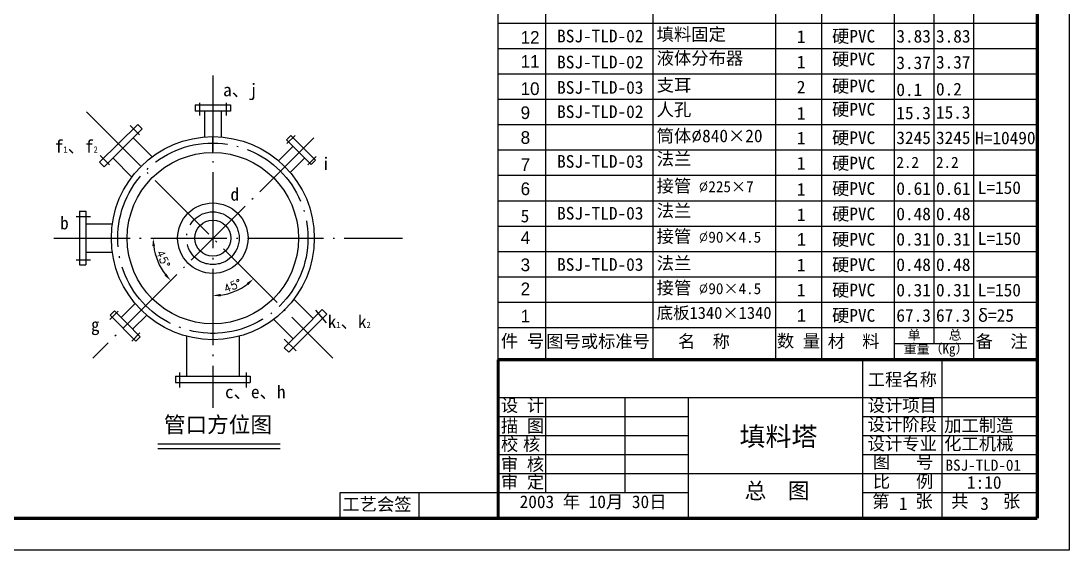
# Model space of a CAD drawing. Extents: x -699 to 795, y -2090 to -821.
# Drawn here: x 464.8 to 795.3, y -2090.2 to -1923.4 of the extents above; entities that cross this region are included whole.
import ezdxf

# ---------------------------------------------------------------- set-up
doc = ezdxf.new("R2010")
doc.units = 0
doc.header["$MEASUREMENT"] = 0
doc.linetypes.add('ACAD_ISO04W100', pattern=[30.5, 24, -3, 0.5, -3])
doc.layers.get('DEFPOINTS').update_dxf_attribs({"linetype": 'CONTINUOUS'})
for name, color, linetype in [('中线', 1, 'ACAD_ISO04W100'), ('文字', 6, 'CONTINUOUS'), ('标注', 5, 'CONTINUOUS'), ('细线', 4, 'CONTINUOUS'), ('边框线', 7, 'CONTINUOUS')]:
    doc.layers.add(name, color=color, linetype=linetype)
doc.styles.get("Standard").update_dxf_attribs({"font": 'txt.shx'})
doc.styles.add('临时', font='SIMFANG.TTF', dxfattribs={"height": 4})
doc.styles.add('文字', font='SIMFANG.TTF', dxfattribs={"height": 5})
doc.dimstyles.get("Standard").update_dxf_attribs({"dimtxt": 2.5, "dimasz": 2.5, "dimexe": 1.25, "dimexo": 0.625, "dimtad": 1, "dimdec": 4, "dimdsep": 46, "dimlunit": 6, "dimtxsty": 'Standard', "dimcen": 2.5, "dimadec": 0, "dimazin": 0, "dimtfac": 1, "dimtdec": 4, "dimtmove": 0, "dimatfit": 3, "dimfxl": 1, "dimtolj": 1, "dimtzin": 0, "dimarcsym": 0})

# ---------------------------------------------------------------- blocks, each defined once
blk = doc.blocks.new('*D44')
at = {"layer": 'DEFPOINTS', "color": 0}
for p in [(525.3, -1940.57), (525.3, -1991.88), (529.99, -2009.38), (563.12, -2029.7), (525.3, -2045.37)]:
    blk.add_point(p, dxfattribs=at)
at = {"layer": '标注', "color": 0, "lineweight": -2}
blk.add_arc((525.3, -1991.88), 18.12, 277.9125, 307.0922, dxfattribs=at)
at = {"layer": '标注', "color": 0}
for points in [[(535.95, -2006.02), (536.5, -2006.65), (538.11, -2004.69)], [(527.82, -2010.24), (527.77, -2009.41), (525.3, -2010)]]:
    blk.add_solid(points, dxfattribs=at)
at = {"layer": '标注', "color": 0, "insert": (531.52, -2006.89), "char_height": 2.5, "attachment_point": 5, "rotation": 22.5023}
blk.add_mtext('\\A1;45°', dxfattribs=at)
blk = doc.blocks.new('*D45')
at = {"layer": 'DEFPOINTS', "color": 0}
for p in [(557.12, -1960.28), (475.21, -1991.88), (585.15, -1991.88), (507.12, -1996.77), (487.48, -2029.7)]:
    blk.add_point(p, dxfattribs=at)
at = {"layer": '标注', "color": 0, "lineweight": -2}
blk.add_arc((525.42, -1991.88), 18.94, 187.5668, 217.3419, dxfattribs=at)
at = {"layer": '标注', "color": 0}
for points in [[(506.23, -1994.4), (507.06, -1994.34), (506.48, -1991.88)], [(510.68, -2003.09), (510.05, -2003.64), (512.01, -2005.25)]]:
    blk.add_solid(points, dxfattribs=at)
at = {"layer": '标注', "color": 0, "insert": (509.65, -1998.4), "char_height": 2.5, "attachment_point": 5, "rotation": 292.4543}
blk.add_mtext('\\A1;45°', dxfattribs=at)

msp = doc.modelspace()

# ---------------------------------------------------------------- linework, layer by layer
at = {"layer": '中线'}
for p, q in [((525.30024, -1940.57275), (525.30024, -2045.36679)), ((521.05191, -1949.18604), (521.05191, -1953.18923)), ((529.54857, -1949.18604), (529.54857, -1953.18923)), ((485.49813, -1952.08545), (563.1221, -2029.69688)), ((499.23079, -1956.35243), (502.13065, -1959.27083)), ((548.6631, -1962.08183), (551.22959, -1959.49134)), ((557.11634, -1960.28416), (487.47585, -2029.70299)), ((489.76733, -1965.81742), (492.6862, -1968.7168)), ((555.29173, -1968.73162), (557.89039, -1966.17341)), ((482.22147, -1985.05915), (486.72916, -1985.05915)), ((475.21144, -1991.87681), (585.1508, -1991.87681)), ((482.22147, -1998.69446), (486.72916, -1998.69446)), ((495.47727, -2014.92277), (492.87014, -2017.47235)), ((557.62369, -2014.55087), (561.08052, -2018.5137)), ((502.2815, -2021.74873), (499.72363, -2024.34772)), ((547.82712, -2023.7021), (551.54556, -2027.42054)), ((514.75862, -2034.25802), (514.75862, -2038.92807)), ((535.84186, -2034.25802), (535.84186, -2038.92807))]:
    msp.add_line(p, q, dxfattribs=at)
for centre, radius in [((525.29592, -1991.87681), 30), ((525.30024, -1991.87681), 8.30038)]:
    msp.add_circle(centre, radius, dxfattribs=at)
at = {"layer": '文字'}
for p, q in [((630.29931, -2030.16404), (630.29931, -1668.16404)), ((664.10451, -2030.16404), (664.10451, -1668.16404)), ((702.83611, -2030.16404), (702.83611, -1668.16404)), ((717.32875, -2030.16404), (717.32875, -1668.16404)), ((740.29931, -2030.16404), (740.29931, -1668.16404)), ((752.79931, -2025.16404), (752.79931, -1668.16404)), ((765.29931, -2030.16404), (765.29931, -1668.16404)), ((785.29931, -1924.16404), (615.29931, -1924.16404)), ((785.29931, -1932.16404), (615.29931, -1932.16404)), ((785.29931, -1940.16404), (615.29931, -1940.16404)), ((785.29931, -1948.16404), (615.29931, -1948.16404)), ((785.29931, -1956.16404), (615.29931, -1956.16404)), ((785.29931, -1964.16404), (615.29931, -1964.16404)), ((785.29931, -1972.16404), (615.29931, -1972.16404)), ((785.29931, -1980.16404), (615.29931, -1980.16404)), ((785.29931, -1988.16404), (615.29931, -1988.16404)), ((785.29931, -1996.16404), (615.29931, -1996.16404)), ((785.29931, -2004.16404), (615.29931, -2004.16404)), ((785.29931, -2012.16404), (615.29931, -2012.16404)), ((785.29931, -2020.16404), (615.29931, -2020.16404)), ((765.29931, -2025.16404), (740.29931, -2025.16404)), ((730.29931, -2080.16404), (730.29931, -2030.16404)), ((755.29931, -2080.16404), (755.29931, -2030.16404)), ((785.29931, -2042.16404), (615.29931, -2042.16404)), ((630.29931, -2072.16404), (630.29931, -2042.16404)), ((655.29931, -2072.16404), (655.29931, -2042.16404)), ((675.29931, -2080.16404), (675.29931, -2042.16404)), ((675.29931, -2048.16404), (615.29931, -2048.16404)), ((785.29931, -2048.16404), (730.29931, -2048.16404)), ((675.29931, -2054.16404), (615.29931, -2054.16404)), ((785.29931, -2054.16404), (730.29931, -2054.16404)), ((507.96828, -2056.74071), (546.53403, -2056.74071)), ((507.96828, -2058.14071), (546.53403, -2058.14071)), ((675.29931, -2060.16404), (615.29931, -2060.16404)), ((785.29931, -2060.16404), (730.29931, -2060.16404)), ((785.29931, -2066.16404), (615.29931, -2066.16404)), ((590.29931, -2072.16404), (590.29931, -2080.16404)), ((785.29931, -2072.16404), (730.29931, -2072.16404))]:
    msp.add_line(p, q, dxfattribs=at)
at = {"layer": '细线'}
for p, q in [((795.29931, -1249.16404), (795.29931, -2090.16404)), ((795.29931, -2090.16404), (201.29931, -2090.16404))]:
    msp.add_line(p, q, dxfattribs=at)
at = {"layer": '边框线'}
for p, q in [((615.29931, -2030.16404), (615.29931, -1668.16404)), ((519.77652, -1949.87681), (519.77652, -1951.87681)), ((519.77652, -1949.87681), (530.82396, -1949.87681)), ((530.82396, -1949.87681), (530.82396, -1951.87681)), ((525.30024, -1951.87681), (519.77652, -1951.87681)), ((522.70024, -1951.87681), (522.70024, -1959.98261)), ((530.82396, -1951.87681), (525.30024, -1951.87681)), ((527.90024, -1951.87681), (527.90024, -1959.98261)), ((489.57742, -1967.95966), (501.61107, -1956.0025)), ((501.61107, -1956.0025), (503.02077, -1957.42121)), ((497.05227, -1963.35178), (503.02077, -1957.42121)), ((525.30024, -1964.87681), (525.30024, -1959.87681)), ((549.89341, -1959.46394), (548.4792, -1960.87815)), ((549.89341, -1959.46394), (557.70514, -1967.27566)), ((500.19606, -1960.22797), (506.28312, -1966.35397)), ((550.54658, -1962.94553), (546.01005, -1967.48206)), ((552.38506, -1964.78401), (548.4792, -1960.87815)), ((490.98712, -1969.37838), (497.05227, -1963.35178)), ((556.29092, -1968.68987), (552.38506, -1964.78401)), ((489.57742, -1967.95966), (490.98712, -1969.37838)), ((493.81184, -1966.57162), (499.89899, -1972.69771)), ((554.22354, -1966.62249), (549.68766, -1971.15837)), ((557.70514, -1967.27566), (556.29092, -1968.68987)), ((483.30024, -1983.32661), (483.30024, -2000.29077)), ((483.30024, -1983.32661), (485.30024, -1983.32661)), ((485.30024, -1983.32661), (485.30024, -1991.87681)), ((485.30024, -1987.30869), (493.62798, -1987.30869)), ((485.30024, -1991.87681), (485.30024, -2000.29077)), ((493.29592, -1991.87681), (498.30024, -1991.87681)), ((552.30024, -1991.87681), (557.30024, -1991.87681)), ((552.30024, -1991.87681), (557.29592, -1991.87681)), ((485.30024, -1996.30869), (493.60863, -1996.30869)), ((483.30024, -2000.29077), (485.30024, -2000.29077)), ((496.35554, -2016.8431), (500.91663, -2012.33128)), ((556.99106, -2017.20433), (550.8845, -2011.09777)), ((492.87754, -2016.17104), (494.29941, -2014.76452)), ((498.184, -2018.69154), (494.29941, -2014.76452)), ((500.01247, -2020.53997), (504.57291, -2016.02879)), ((549.22556, -2027.79826), (561.22103, -2015.80279)), ((553.85725, -2020.33815), (559.80682, -2014.38858)), ((561.22103, -2015.80279), (559.80682, -2014.38858)), ((492.87754, -2016.17104), (500.99372, -2024.37585)), ((502.4048, -2022.95842), (498.184, -2018.69154)), ((550.6271, -2023.5683), (544.52045, -2017.46164)), ((547.81135, -2026.38405), (553.85725, -2020.33815)), ((500.99372, -2024.37585), (502.4048, -2022.95842)), ((517.00024, -2022.78166), (517.00024, -2035.41329)), ((533.60024, -2022.78166), (533.60024, -2035.41329)), ((549.22556, -2027.79826), (547.81135, -2026.38405)), ((513.56595, -2035.41329), (525.30024, -2035.41329)), ((513.56595, -2035.41329), (513.56595, -2037.41329)), ((525.30024, -2035.41329), (537.03454, -2035.41329)), ((537.03454, -2035.41329), (537.03454, -2037.41329)), ((513.56595, -2037.41329), (537.03454, -2037.41329)), ((675.29931, -2072.16404), (565.29931, -2072.16404)), ((565.29931, -2072.16404), (565.29931, -2080.16404))]:
    msp.add_line(p, q, dxfattribs=at)
at = {"layer": '边框线', "const_width": 1}
for points in [[(785.29931, -1259.16404), (785.29931, -2080.16404)], [(785.29931, -2030.16404), (615.29931, -2030.16404)], [(615.29931, -2030.16404), (615.29931, -2080.16404)], [(226.29931, -2080.16404), (785.29931, -2080.16404)]]:
    msp.add_lwpolyline(points, dxfattribs=at)
at = {"layer": '边框线'}
for radius in [32, 27, 11.1, 5.7]:
    msp.add_circle((525.30024, -1991.87681), radius, dxfattribs=at)

# ---------------------------------------------------------------- texts
at = {"layer": '文字', "attachment_point": 1}
for s, insert, char_height, width, style in [('\\fￋￎￌ￥|b0|i0|c134|p2;12', (622.3714, -1926.59954), 4, 15, '文字'), ('BSJ-TLD-02', (633.87547, -1926.15969), 4, 85, '临时'), ('填料固定', (665.26119, -1925.6282), 4, 42.4102, '文字'), ('1', (709.45753, -1926.33772), 4, 15.543, '文字'), ('硬PVC', (720.55969, -1926.21869), 4, 27.3113, '文字'), ('3.83', (740.84384, -1926.21869), 4, 27.3113, '文字'), ('3.83', (753.34384, -1926.21869), 4, 27.3113, '文字'), ('液体分布器', (665.26119, -1933.12444), 4, 42.4102, '文字'), ('硬PVC', (720.55969, -1933.41951), 4, 27.3113, '文字'), ('\\fￋￎￌ￥|b0|i0|c134|p2;11', (622.3714, -1934.17163), 4, 15, '文字'), ('BSJ-TLD-02', (633.87547, -1934.3651), 4, 85, '临时'), ('1', (709.45753, -1934.33772), 4, 15.543, '文字'), ('3.37', (740.84384, -1934.57836), 4, 27.3113, '临时'), ('3.37', (753.34384, -1934.39556), 4, 27.3113, '文字'), ('\\fￋￎￌ￥|b0|i0|c134|p2;10', (622.3714, -1942.7533), 4, 15, '文字'), ('BSJ-TLD-03', (633.87547, -1942.36382), 4, 85, '临时'), ('支耳', (665.26119, -1941.63313), 4, 42.4102, '文字'), ('2', (709.45753, -1942.23059), 4, 15.543, '文字'), ('硬PVC', (720.55969, -1941.9282), 4, 27.3113, '文字'), ('0.1', (740.84384, -1943.08705), 4, 27.3113, '临时'), ('0.2', (753.34384, -1942.90424), 4, 27.3113, '文字'), ('BSJ-TLD-02', (633.87547, -1949.99855), 4, 85, '临时'), ('人孔', (665.26119, -1949.3256), 4, 42.4102, '文字'), ('硬PVC', (720.55969, -1949.24264), 4, 27.3113, '文字'), ('\\fￋￎￌ￥|b0|i0|c134|p2;9', (622.3714, -1950.32539), 4, 15, '文字'), ('1', (709.45753, -1950.50009), 4, 15.543, '文字'), ('15.3', (740.84384, -1950.40149), 4, 27.3113, '临时'), ('15.3', (753.34384, -1950.21869), 4, 27.3113, '文字'), ('\\fￋￎￌ￥|b0|i0|c134|p2;8', (622.3714, -1958.14987), 4, 15, '文字'), ('筒体{\\Ftxt.shx|c0;%%c}840×20', (665.26119, -1957.6282), 4, 42.4102, '文字'), ('1', (709.45753, -1958.33772), 4, 15.543, '文字'), ('硬PVC', (720.55969, -1958.21869), 4, 27.3113, '文字'), ('3245', (740.84384, -1958.21869), 4, 27.3113, '临时'), ('3245', (753.34384, -1958.21869), 4, 27.3113, '文字'), ('H=10490', (765.69057, -1958.27434), 4, 27.3113, '临时'), ('BSJ-TLD-03', (633.87547, -1965.67894), 4, 85, '临时'), ('法兰', (665.26119, -1964.88079), 4, 42.4102, '文字'), ('1', (709.45753, -1966.23059), 4, 15.543, '文字'), ('硬PVC', (720.55969, -1966.21869), 4, 27.3113, '文字'), ('2.2', (740.84384, -1966.21869), 3.5, 27.3113, '文字'), ('2.2', (753.34384, -1966.21869), 3.5, 27.3113, '文字'), ('\\fￋￎￌ￥|b0|i0|c134|p2;7', (622.3714, -1966.73156), 4, 15, '文字'), ('接管{\\H0.875x; \\Ftxt.shx|c1;%%c\\fSimSun|b0|i0|c134|p2;225×7}', (665.26119, -1973.39758), 4, 42.4102, '文字'), ('\\fￋￎￌ￥|b0|i0|c134|p2;6', (622.3714, -1974.30365), 4, 15, '文字'), ('1', (709.45753, -1974.50009), 4, 15.543, '文字'), ('硬PVC', (720.55969, -1974.21869), 4, 27.3113, '文字'), ('0.61', (740.84384, -1974.21869), 4, 27.3113, '文字'), ('0.61', (753.34384, -1974.21869), 4, 27.3113, '文字'), ('L=150', (766.52257, -1973.94573), 4, 27.3113, '文字'), ('{\\fSimSun|b0|i0|c134|p2;5}', (622.3714, -1982.88533), 4, 15, '文字'), ('BSJ-TLD-03', (633.87547, -1982.01057), 4, 85, '临时'), ('法兰', (665.26119, -1981.21243), 4, 42.4102, '文字'), ('1', (709.45753, -1982.48819), 4, 15.543, '文字'), ('硬PVC', (720.55969, -1982.21869), 4, 27.3113, '文字'), ('0.48', (740.84384, -1982.21869), 4, 27.3113, '文字'), ('0.48', (753.34384, -1982.21869), 4, 27.3113, '文字'), ('接管{\\H0.875x; \\Ftxt.shx|c1;%%c\\fFangSong_GB2312|b0|i0|c134|p49;90×4.5}', (665.26119, -1989.28946), 4, 42.4102, '文字'), ('\\fￋￎￌ￥|b0|i0|c134|p2;4', (622.3714, -1989.70021), 4, 15, '文字'), ('\\fￋￎￌ￥|b0|i0|c134|p2;1', (709.45753, -1990.2544), 4, 15.543, '文字'), ('硬PVC', (720.55969, -1990.21869), 4, 27.3113, '文字'), ('0.31', (740.84384, -1990.21869), 4, 27.3113, '文字'), ('0.31', (753.34384, -1990.21869), 4, 27.3113, '文字'), ('L=150', (766.52257, -1989.97492), 4, 27.3113, '文字'), ('\\fￋￎￌ￥|b0|i0|c134|p2;3', (622.3714, -1998.28189), 4, 15, '文字'), ('BSJ-TLD-03', (633.87547, -1998.16364), 4, 85, '临时'), ('法兰', (665.26119, -1997.79057), 4, 42.4102, '文字'), ('1', (709.45753, -1998.33772), 4, 15.543, '文字'), ('硬PVC', (720.55969, -1998.21869), 4, 27.3113, '文字'), ('0.48', (740.84384, -1998.21869), 4, 27.3113, '文字'), ('0.48', (753.34384, -1998.21869), 4, 27.3113, '文字'), ('\\fￋￎￌ￥|b0|i0|c134|p2;2', (622.3714, -2005.85398), 4, 15, '文字'), ('接管{\\H0.875x; \\Ftxt.shx|c1;%%c\\fFangSong_GB2312|b0|i0|c134|p49;90×4.5}', (665.26119, -2005.52107), 4, 42.4102, '文字'), ('硬PVC', (720.55969, -2006.21869), 4, 27.3113, '文字'), ('1', (709.45753, -2006.23059), 4, 15.543, '文字'), ('0.31', (740.84384, -2006.21869), 4, 27.3113, '文字'), ('0.31', (753.34384, -2006.21869), 4, 27.3113, '文字'), ('L=150', (766.52257, -2006.23059), 4, 27.3113, '文字'), ('\\fￋￎￌ￥|b0|i0|c134|p2;1', (622.3714, -2014.43567), 4, 15, '文字'), ('底板1340×1340', (665.26119, -2013.50917), 3.8, 42.4102, '文字'), ('\\fￋￎￌ￥|b0|i0|c134|p2;1', (709.45753, -2014.21869), 4, 15.543, '文字'), ('硬PVC', (720.55969, -2014.21869), 4, 27.3113, '文字'), ('67.3', (740.84384, -2014.21869), 4, 27.3113, '文字'), ('67.3', (753.34384, -2014.21869), 4, 27.3113, '文字'), ('δ=25', (766.52257, -2014.23059), 4, 27.3113, '文字'), ('件 号{\\fSimSun|b0|i0|c134|p2;}', (616.14979, -2022.26241), 4, 18.2593, '文字'), ('图号或标准号{\\fSimSun|b0|i0|c134|p2;}', (630.40507, -2022.38597), 4, 37.0373, '文字'), ('名  称{\\fSimSun|b0|i0|c134|p2;}', (672.00864, -2022.38597), 4, 23.3386, '文字'), ('数 量{\\fSimSun|b0|i0|c134|p2;}', (703.16214, -2022.26241), 4, 18.2593, '文字'), ('材  料{\\fSimSun|b0|i0|c134|p2;}', (719.19318, -2022.38597), 4, 23.3386, '文字'), ('单{\\fSimSun|b0|i0|c134|p2;}', (744.40148, -2020.85835), 3, 12.4303, '文字'), ('总{\\fSimSun|b0|i0|c134|p2;}', (757.33917, -2020.85835), 3, 12.4303, '文字'), ('备  注{\\fSimSun|b0|i0|c134|p2;}', (765.87036, -2022.38597), 4, 23.3386, '文字'), ('重量（Kg）{\\fSimSun|b0|i0|c134|p2;}', (743.13308, -2025.2305), 3, 34.7542, '文字'), ('工程名称', (731.8105, -2034.41744), 4, 26.5308, '文字'), ('设计项目', (731.8105, -2042.55612), 4, 26.5308, '文字'), ('管口方位图', (509.86933, -2048.13058), 5, 42.5577194, '文字'), ('填料塔', (691.39603, -2051.36134), 6, 49.7004, '文字'), ('BSJ-TLD-01', (756.34343, -2061.66326), 3.5, 85, '文字'), ('总  图', (693.01499, -2068.9793), 5, 49.7004, '文字'), ('1:10', (763.12182, -2066.86882), 4, 34.1946, '文字'), ('工艺会签', (566.14979, -2073.73004), 4, 30.5433737, '文字'), ('1', (741.64651, -2073.51725), 4, 13.6275, '文字'), ('3', (767.29831, -2073.51725), 4, 13.6275, '文字')]:
    msp.add_mtext(s, dxfattribs=dict(at, insert=insert, char_height=char_height, width=width, style=style))
at = {"layer": '文字', "char_height": 4, "attachment_point": 1}
for s, insert, width in [('{\\fFangSong_GB2312|b0|i0|c134|p49;设 计}', (616.14979, -2042.54005), 18.2593), ('{\\fFangSong_GB2312|b0|i0|c134|p49;描 图\\fSimSun|b0|i0|c134|p2;}', (616.14979, -2049.051), 18.2593), ('{\\fFangSong_GB2312|b0|i0|c134|p49;设计阶段\\fSimSun|b0|i0|c134|p2;}', (731.8105, -2048.602), 26.5308), ('{\\fFangSong_GB2312|b0|i0|c134|p49;加工制造\\fSimSun|b0|i0|c134|p2;}', (755.92235, -2048.8956), 34.1946), ('\\fￋￎￌ￥|b0|i0|c134|p2;校 核', (616.14979, -2054.86434), 18.2593), ('{\\fFangSong_GB2312|b0|i0|c134|p49;设计专业\\fSimSun|b0|i0|c134|p2;}', (731.8105, -2054.68529), 26.5308), ('{\\fFangSong_GB2312|b0|i0|c134|p49;化工机械\\fSimSun|b0|i0|c134|p2;}', (755.92235, -2054.66479), 34.1946), ('{\\fFangSong_GB2312|b0|i0|c134|p49;审 核\\fSimSun|b0|i0|c134|p2;}', (616.14979, -2061.14275), 18.2593), ('{\\fFangSong_GB2312|b0|i0|c134|p49;图   号\\fSimSun|b0|i0|c134|p2;}', (733.43958, -2060.43805), 26.5308), ('{\\fFangSong_GB2312|b0|i0|c134|p49;审 定\\fSimSun|b0|i0|c134|p2;}', (616.14979, -2066.72356), 18.2593), ('{\\fFangSong_GB2312|b0|i0|c134|p49;比   例\\fSimSun|b0|i0|c134|p2;}', (733.43958, -2066.50709), 26.5308), ('{\\fFangSong_GB2312|b0|i0|c134|p49;第   张\\fSimSun|b0|i0|c134|p2;}', (733.20686, -2072.7855), 26.5308), ('{\\fFangSong_GB2312|b0|i0|c134|p49;共    张\\fSimSun|b0|i0|c134|p2;}', (758.10854, -2072.7855), 27.9271), ('{\\fFangSong_GB2312|b0|i0|c134|p49;2003 年 10月 30日}', (622.04835, -2072.94706), 59.7231)]:
    msp.add_mtext(s, dxfattribs=dict(at, insert=insert, width=width))
at = {"layer": '标注', "attachment_point": 1, "style": '文字'}
for s, insert, char_height, width in [('{\\H0.8x;a、j}', (528.533, -1943.15242), 5, 67.7966794), ('{\\H0.8x;f\\H0.5x;1\\H2x;、f\\H0.5x;2}', (475.4247, -1960.9375), 5, 67.7966794), ('i', (559.60023, -1966.43156), 4, 9.5848014), ('d', (530.84655, -1976.05986), 4, 9.5848014), ('b', (477.12706, -1985.10106), 4, 9.5848014), ('{\\H0.8x;k\\H0.5x;1\\H2x;、k\\H0.5x;2}', (561.50404, -2016.2034), 5, 67.7966794), ('g', (486.87812, -2017.12824), 4, 9.5848014), ('{\\H0.8x;c、e、h}', (529.13197, -2038.32652), 5, 67.7966794)]:
    msp.add_mtext(s, dxfattribs=dict(at, insert=insert, char_height=char_height, width=width))

# ---------------------------------------------------------------- dimensions: what is measured, and where the dimension line sits
at = {"layer": '标注'}
for base, line1, line2, picture, middle in [((529.98984, -2009.38105), ((525.29592, -1991.87681), (563.1221, -2029.69688)), ((525.30024, -1940.57275), (525.30024, -2045.36679)), '*D44', (531.51654, -2006.88688)), ((507.12184, -1996.77012), ((557.11634, -1960.28416), (487.47585, -2029.70299)), ((475.21144, -1991.87681), (585.1508, -1991.87681)), '*D45', (509.64803, -1998.39621))]:
    dim = msp.add_angular_dim_2l(base=base, line1=line1, line2=line2, dimstyle='Standard', dxfattribs=at)
    dim.commit()
    dim.dimension.update_dxf_attribs({"geometry": picture, "text_midpoint": middle})

doc.saveas('drawing.dxf')
